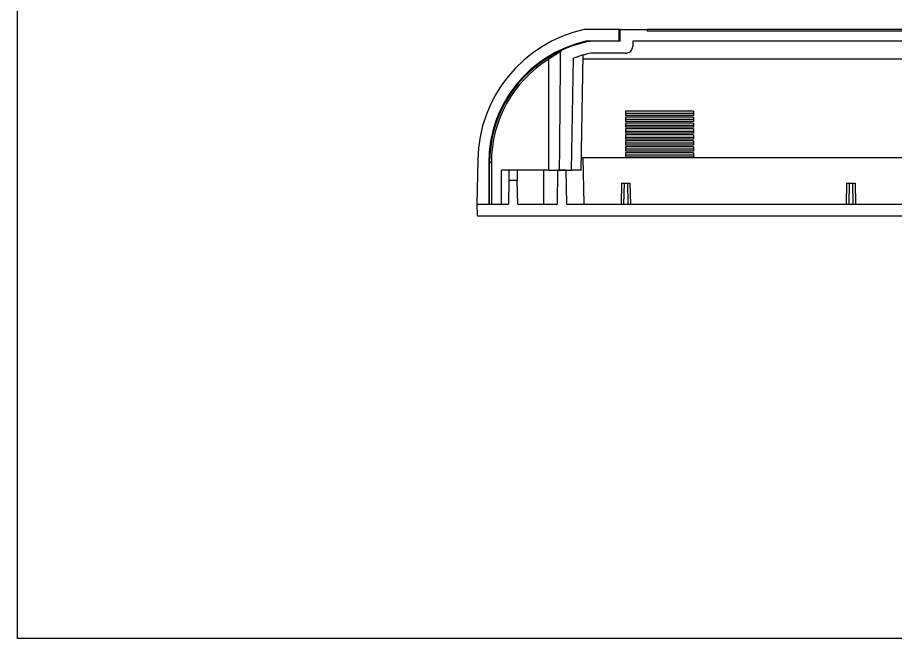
# Model space of a CAD drawing. Header units: millimetres. Extents: x 1130 to 1334, y 500 to 752.
# Drawn here: x 1129.7 to 1233, y 499.9 to 573 of the extents above; entities that cross this region are included whole.
import ezdxf

# ---------------------------------------------------------------- set-up
doc = ezdxf.new("R2010")
doc.units = ezdxf.units.MM
doc.layers.get('0').update_dxf_attribs({"linetype": 'CONTINUOUS'})
for name, color, linetype in [('11', 7, 'CONTINUOUS'), ('12', 7, 'CONTINUOUS'), ('13', 7, 'CONTINUOUS')]:
    doc.layers.add(name, color=color, linetype=linetype)

msp = doc.modelspace()

# ---------------------------------------------------------------- linework, layer by layer
msp.add_lwpolyline([(1129.653, 752.283), (1333.961, 752.283), (1333.961, 499.901), (1129.653, 499.901)], close=True)
at = {"layer": '11', "color": 7, "linetype": 'Continuous'}
for p, q in [((1200.561, 571.643), (1200.455, 571.643)), ((1200.561, 570.243), (1200.561, 571.643)), ((1200.561, 571.643), (1203.752, 571.643)), ((1203.752, 571.643), (1203.752, 571.443)), ((1252.031, 571.443), (1203.752, 571.443)), ((1246.624, 571.643), (1203.753, 571.643)), ((1200.561, 570.243), (1197.155, 570.243)), ((1253.738, 570.243), (1202.05, 570.243)), ((1202.05, 570.243), (1202.05, 569.643)), ((1194.856, 555.043), (1195.087, 568.249)), ((1195.956, 555.043), (1196.193, 568.613)), ((1196.186, 568.179), (1247.283, 568.179)), ((1201.199, 568.843), (1197.145, 568.843)), ((1192.156, 555.043), (1192.156, 568.131)), ((1201.206, 562.011), (1201.206, 561.511)), ((1209.206, 562.011), (1201.206, 562.011)), ((1209.206, 562.011), (1209.206, 561.511)), ((1201.206, 561.761), (1209.206, 561.761)), ((1209.206, 561.511), (1201.206, 561.511)), ((1201.206, 561.311), (1201.206, 560.811)), ((1209.206, 561.311), (1201.206, 561.311)), ((1201.206, 561.061), (1209.206, 561.061)), ((1209.206, 561.311), (1209.206, 560.811)), ((1209.206, 560.811), (1201.206, 560.811)), ((1201.206, 560.611), (1201.206, 560.111)), ((1209.206, 560.611), (1201.206, 560.611)), ((1201.206, 560.361), (1209.206, 560.361)), ((1209.206, 560.111), (1201.206, 560.111)), ((1201.206, 559.911), (1201.206, 559.412)), ((1209.206, 559.911), (1201.206, 559.911)), ((1209.206, 560.611), (1209.206, 560.111)), ((1209.206, 559.911), (1209.206, 559.412)), ((1201.206, 559.662), (1209.206, 559.662)), ((1209.206, 559.412), (1201.206, 559.412)), ((1201.206, 559.212), (1201.206, 558.712)), ((1209.206, 559.212), (1201.206, 559.212)), ((1201.206, 558.962), (1209.206, 558.962)), ((1209.206, 559.212), (1209.206, 558.712)), ((1209.206, 558.712), (1201.206, 558.712)), ((1201.206, 558.512), (1201.206, 558.012)), ((1209.206, 558.512), (1201.206, 558.512)), ((1201.206, 558.262), (1209.206, 558.262)), ((1209.206, 558.012), (1201.206, 558.012)), ((1209.206, 558.512), (1209.206, 558.012)), ((1201.206, 557.812), (1201.206, 557.312)), ((1209.206, 557.812), (1201.206, 557.812)), ((1201.206, 557.562), (1209.206, 557.562)), ((1209.206, 557.312), (1201.206, 557.312)), ((1201.206, 557.112), (1201.206, 556.612)), ((1209.206, 557.112), (1201.206, 557.112)), ((1201.206, 556.862), (1209.206, 556.862)), ((1209.206, 557.812), (1209.206, 557.312)), ((1209.206, 557.112), (1209.206, 556.612)), ((1185.206, 551.043), (1185.206, 555.963)), ((1185.406, 555.965), (1185.406, 551.043)), ((1209.206, 556.612), (1201.206, 556.612)), ((1186.606, 551.043), (1186.606, 555.043)), ((1192.156, 555.043), (1186.606, 555.043)), ((1192.156, 555.043), (1193.433, 555.043)), ((1193.433, 555.043), (1194.856, 555.043)), ((1195.956, 555.043), (1194.856, 555.043))]:
    msp.add_line(p, q, dxfattribs=at)
for centre, radius, start, end in [((1197.155, 568.743), 1.5, 90, 101.46066), ((1199.746, 555.963), 14.54, 101.46066, 114.64434), ((1199.746, 555.963), 14.54, 121.95741, 180), ((1199.746, 555.963), 13.14, 101.41683, 110.76913), ((1199.746, 555.965), 14.34, 121.95741, 180)]:
    msp.add_arc(centre, radius, start, end, dxfattribs=at)
for centre, major_axis, ratio, start_param in [((1201.199, 569.643), (-0.851, 0), 0.9401098, 1.5707963), ((1192.156, 568.129), (0.106, -0.17), 0.004619, 1.5782004), ((1185.406, 555.963), (0.2, 0), 0.0087265, 1.5707963)]:
    msp.add_ellipse(centre, major_axis=major_axis, ratio=ratio, start_param=start_param, end_param=3.1415927, dxfattribs=at)
for points, knots in [([(1192.05, 568.299), (1192.235, 568.414), (1192.424, 568.526), (1192.767, 568.72), (1192.925, 568.805), (1193.199, 568.946), (1193.321, 569.007), (1193.517, 569.102), (1193.596, 569.138), (1193.662, 569.169), (1193.674, 569.174), (1193.683, 569.179)], [0, 0, 0, 0, 0.2711791, 0.2711791, 0.5118886, 0.5118886, 0.7333453, 0.7333453, 0.9477698, 0.9477698, 1, 1, 1, 1]), ([(1193.56, 568.992), (1193.555, 568.989), (1193.549, 568.986), (1193.497, 568.959), (1193.428, 568.922), (1193.257, 568.829), (1193.152, 568.769), (1192.914, 568.629), (1192.777, 568.546), (1192.48, 568.355), (1192.315, 568.244), (1192.156, 568.131)], [0, 0, 0, 0, 0.029027, 0.029027, 0.2466022, 0.2466022, 0.472433, 0.472433, 0.7195673, 0.7195673, 1, 1, 1, 1]), ([(1193.433, 555.043), (1193.434, 555.189), (1193.436, 555.335), (1193.445, 556.366), (1193.453, 557.25), (1193.494, 561.674), (1193.526, 565.213), (1193.558, 568.832), (1193.559, 568.912), (1193.56, 568.992)], [0, 0, 0, 0, 0.0314112, 0.0314112, 0.2216868, 0.2216868, 0.982789, 0.982789, 1, 1, 1, 1]), ([(1193.683, 569.178), (1193.661, 569.168), (1193.641, 569.155), (1193.607, 569.121), (1193.592, 569.102), (1193.571, 569.059), (1193.564, 569.036), (1193.56, 569.005), (1193.56, 568.999), (1193.56, 568.992)], [0, 0, 0, 0, 0.3062572, 0.3062572, 0.6127186, 0.6127186, 0.9154204, 0.9154204, 1, 1, 1, 1])]:
    msp.add_open_spline(points, degree=3, knots=knots, dxfattribs=at)
at = {"layer": '12', "color": 7, "linetype": 'Continuous'}
for p, q in [((1200.455, 571.643), (1196.421, 571.643)), ((1200.455, 570.243), (1200.455, 571.643)), ((1200.455, 570.243), (1196.519, 570.243)), ((1183.797, 556.262), (1183.706, 551.043)), ((1185.106, 555.963), (1185.106, 551.043)), ((1183.706, 551.043), (1185.106, 551.043))]:
    msp.add_line(p, q, dxfattribs=at)
for centre, radius, start, end in [((1199.835, 555.983), 16.04, 102.69166, 179), ((1196.421, 571.143), 0.5, 90, 102.69166), ((1199.746, 555.963), 14.64, 102.73246, 180)]:
    msp.add_arc(centre, radius, start, end, dxfattribs=at)
at = {"layer": '13', "color": 7, "linetype": 'Continuous'}
for p, q in [((1196.223, 556.543), (1248.278, 556.543)), ((1196.319, 551.043), (1196.223, 556.543)), ((1187.476, 555.043), (1187.455, 553.843)), ((1188.438, 555.043), (1188.458, 553.843)), ((1191.568, 551.043), (1191.568, 555.043)), ((1193.206, 555.043), (1193.136, 551.043)), ((1194.206, 555.043), (1193.206, 555.043)), ((1194.276, 551.043), (1194.206, 555.043)), ((1187.455, 553.843), (1187.406, 551.043)), ((1188.458, 553.843), (1187.455, 553.843)), ((1188.507, 551.043), (1188.458, 553.843)), ((1200.717, 553.543), (1200.674, 551.043)), ((1200.717, 553.543), (1201.017, 553.543)), ((1201.017, 553.543), (1200.974, 551.043)), ((1201.017, 553.543), (1201.417, 553.543)), ((1201.417, 553.543), (1201.717, 553.543)), ((1201.417, 553.543), (1201.461, 551.043)), ((1201.717, 553.543), (1201.761, 551.043)), ((1227.206, 553.543), (1227.162, 551.043)), ((1227.206, 553.543), (1227.506, 553.543)), ((1227.506, 553.543), (1227.462, 551.043)), ((1227.506, 553.543), (1227.906, 553.543)), ((1227.906, 553.543), (1228.206, 553.543)), ((1227.906, 553.543), (1227.95, 551.043)), ((1228.206, 553.543), (1228.25, 551.043)), ((1183.706, 551.043), (1183.729, 549.741)), ((1183.706, 551.043), (1187.406, 551.043)), ((1188.507, 551.043), (1193.136, 551.043)), ((1194.276, 551.043), (1261.136, 551.043)), ((1271.583, 549.643), (1183.829, 549.643))]:
    msp.add_line(p, q, dxfattribs=at)
msp.add_arc((1183.829, 549.743), 0.1, 181, 270, dxfattribs=at)
msp.add_open_spline([(1195.996, 556.543), (1196.04, 556.543), (1196.169, 556.543), (1196.223, 556.543), (1196.223, 556.543)], degree=3, knots=[0, 0, 0, 0, 0.2920735, 1, 1, 1, 1], dxfattribs=at)

doc.saveas('drawing.dxf')
